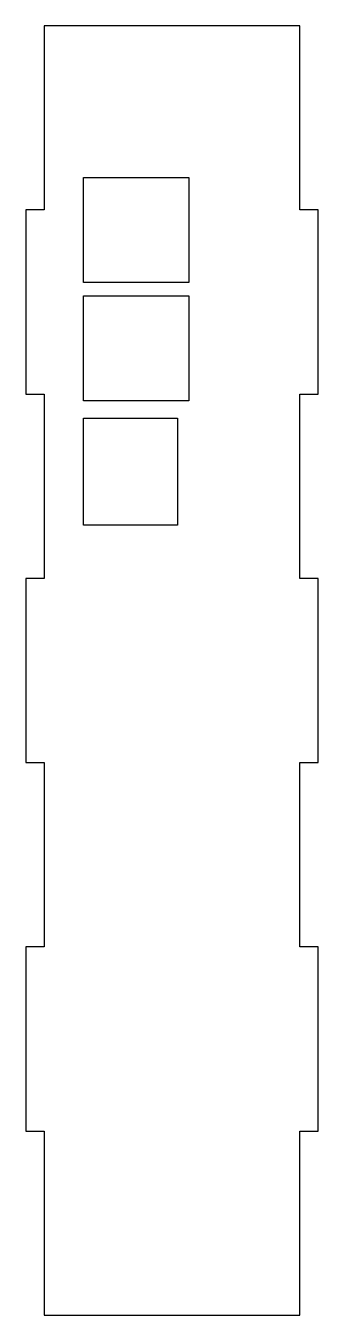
# Model space of a CAD drawing. Header units: metres. Extents: x -129 to 273, y 11 to 211.
# Drawn here: x 228.4 to 272.9, y 15 to 211.1 of the extents above.
import ezdxf

# ---------------------------------------------------------------- set-up
doc = ezdxf.new("R2010")
doc.units = ezdxf.units.M

msp = doc.modelspace()

# ---------------------------------------------------------------- linework, layer by layer
for p, q in [((270.142, 211.142), (231.222, 211.142)), ((231.222, 211.142), (231.222, 183.122)), ((270.142, 183.122), (270.142, 211.142)), ((237.222, 172.071), (237.222, 188.071)), ((237.222, 188.071), (253.222, 188.071)), ((253.222, 188.071), (253.222, 172.071)), ((231.222, 183.122), (228.442, 183.122)), ((228.442, 183.122), (228.442, 155.102)), ((272.922, 183.122), (270.142, 183.122)), ((272.922, 155.102), (272.922, 183.122)), ((253.222, 172.071), (237.222, 172.071)), ((237.222, 154.071), (237.222, 170.071)), ((237.222, 170.071), (253.222, 170.071)), ((253.222, 170.071), (253.222, 154.071)), ((228.442, 155.102), (231.222, 155.102)), ((231.222, 155.102), (231.222, 127.081)), ((270.142, 127.081), (270.142, 155.102)), ((270.142, 155.102), (272.922, 155.102)), ((253.222, 154.071), (237.222, 154.071)), ((237.222, 135.171), (237.222, 151.471)), ((237.222, 151.471), (251.522, 151.471)), ((251.522, 151.471), (251.522, 135.171)), ((251.522, 135.171), (237.222, 135.171)), ((231.222, 127.081), (228.442, 127.081)), ((228.442, 127.081), (228.442, 99.0609)), ((272.922, 127.081), (270.142, 127.081)), ((272.922, 99.0609), (272.922, 127.081)), ((228.442, 99.0609), (231.222, 99.0609)), ((231.222, 99.0609), (231.222, 71.0406)), ((270.142, 71.0406), (270.142, 99.0609)), ((270.142, 99.0609), (272.922, 99.0609)), ((231.222, 71.0406), (228.442, 71.0406)), ((228.442, 71.0406), (228.442, 43.0203)), ((272.922, 71.0406), (270.142, 71.0406)), ((272.922, 43.0203), (272.922, 71.0406)), ((228.442, 43.0203), (231.222, 43.0203)), ((231.222, 43.0203), (231.222, 15)), ((270.142, 43.0203), (272.922, 43.0203)), ((270.142, 15), (270.142, 43.0203)), ((231.222, 15), (270.142, 15))]:
    msp.add_line(p, q)

doc.saveas('drawing.dxf')
